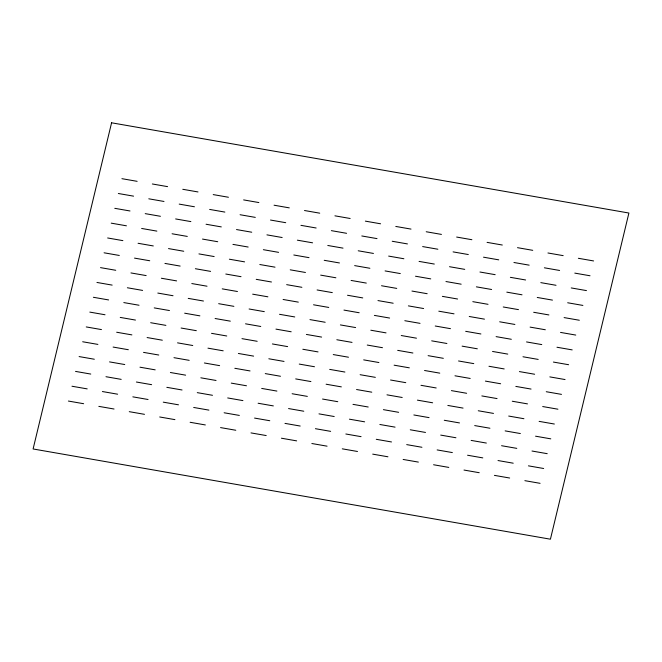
<?xml version="1.0" encoding="UTF-8"?>
<svg xmlns="http://www.w3.org/2000/svg" width="662" height="662" viewBox="0 0 662 662"><rect width="100%" height="100%" fill="white"/><g stroke="black" fill="none" stroke-linecap="round" stroke-linejoin="round"><path stroke-width="0.99" d="M121.916 178.674L137.133 181.33M152.351 183.978L167.569 186.634M182.778 189.291L197.996 191.947M213.214 194.595L228.423 197.251M243.641 199.907L258.859 202.555M274.068 205.212L289.286 207.868M304.503 210.516L319.721 213.172M334.931 215.829L350.148 218.485M365.366 221.133L380.576 223.789M395.793 226.445L411.011 229.093M426.22 231.75L441.438 234.406M456.656 237.054L471.874 239.71M487.083 242.366L502.301 245.023M517.519 247.671L532.728 250.327M547.946 252.983L563.163 255.631M578.373 258.288L593.591 260.944M118.349 193.503L133.567 196.151M148.785 198.807L163.994 201.463M179.212 204.111L194.429 206.767M209.647 209.424L224.857 212.08M240.074 214.728L255.292 217.384M270.501 220.041L285.719 222.689M300.937 225.345L316.146 228.001M331.364 230.649L346.582 233.305M361.8 235.962L377.009 238.618M392.227 241.266L407.444 243.922M422.654 246.578L437.872 249.226M453.089 251.883L468.299 254.539M483.517 257.187L498.734 259.843M513.944 262.5L529.161 265.156M544.379 267.804L559.597 270.46M574.806 273.116L590.024 275.764M114.783 208.323L130 210.979M145.218 213.636L160.427 216.284M175.645 218.94L190.863 221.596M206.072 224.244L221.29 226.9M236.508 229.557L251.725 232.213M266.935 234.861L282.153 237.517M297.37 240.174L312.58 242.822M327.798 245.478L343.015 248.134M358.225 250.782L373.442 253.438M388.66 256.095L403.878 258.751M419.087 261.399L434.305 264.055M449.523 266.712L464.732 269.36M479.95 272.016L495.168 274.672M510.377 277.328L525.595 279.976M540.813 282.633L556.022 285.289M571.24 287.937L586.458 290.593M111.216 223.152L126.434 225.808M141.651 228.456L156.861 231.112M172.079 233.769L187.296 236.417M202.506 239.073L217.724 241.729M232.941 244.377L248.151 247.034M263.368 249.69L278.586 252.346M293.804 254.994L309.013 257.65M324.231 260.307L339.449 262.955M354.658 265.611L369.876 268.267M385.094 270.923L400.303 273.572M415.521 276.228L430.739 278.884M445.956 281.532L461.166 284.188M476.383 286.845L491.601 289.493M506.811 292.149L522.028 294.805M537.246 297.461L552.456 300.109M567.673 302.766L582.891 305.422M107.649 237.972L122.867 240.629M138.077 243.285L153.294 245.941M168.512 248.589L183.73 251.246M198.939 253.902L214.157 256.55M229.375 259.206L244.584 261.862M259.802 264.519L275.02 267.167M290.229 269.823L305.447 272.479M320.665 275.127L335.882 277.783M351.092 280.44L366.309 283.088M381.527 285.744L396.737 288.4M411.954 291.057L427.172 293.705M442.382 296.361L457.599 299.017M472.817 301.665L488.026 304.321M503.244 306.978L518.462 309.626M533.68 312.282L548.889 314.938M564.107 317.595L579.324 320.243M104.083 252.801L119.301 255.458M134.51 258.114L149.728 260.762M164.946 263.418L180.155 266.074M195.373 268.722L210.59 271.379M225.808 274.035L241.018 276.683M256.235 279.339L271.453 281.995M286.663 284.652L301.88 287.3M317.098 289.956L332.307 292.612M347.525 295.26L362.743 297.917M377.961 300.573L393.17 303.221M408.388 305.877L423.606 308.533M438.815 311.19L454.033 313.838M469.25 316.494L484.46 319.15M499.678 321.798L514.895 324.454M530.105 327.111L545.322 329.759M560.54 332.415L575.758 335.071M100.516 267.63L115.734 270.278M130.944 272.934L146.161 275.591M161.379 278.247L176.589 280.895M191.806 283.551L207.024 286.207M222.233 288.855L237.451 291.512M252.669 294.168L267.887 296.816M283.096 299.472L298.314 302.129M313.531 304.785L328.741 307.433M343.959 310.089L359.176 312.745M374.386 315.393L389.604 318.05M404.821 320.706L420.031 323.354M435.248 326.01L450.466 328.666M465.684 331.323L480.893 333.971M496.111 336.627L511.329 339.283M526.538 341.931L541.756 344.588M556.974 347.244L572.183 349.892M96.95 282.451L112.159 285.107M127.377 287.763L142.595 290.411M157.813 293.067L173.022 295.724M188.24 298.38L203.457 301.028M218.667 303.684L233.885 306.341M249.102 308.988L264.312 311.645M279.53 314.301L294.747 316.949M309.965 319.605L325.174 322.262M340.392 324.918L355.61 327.566M370.819 330.222L386.037 332.878M401.255 335.526L416.464 338.183M431.682 340.839L446.9 343.487M462.109 346.143L477.327 348.8M492.545 351.456L507.762 354.104M522.972 356.76L538.189 359.416M553.407 362.064L568.617 364.721M93.383 297.279L108.593 299.936M123.811 302.584L139.028 305.24M154.238 307.896L169.455 310.544M184.673 313.2L199.891 315.857M215.1 318.513L230.318 321.161M245.536 323.817L260.745 326.474M275.963 329.122L291.181 331.778M306.39 334.434L321.608 337.082M336.826 339.738L352.035 342.395M367.253 345.051L382.471 347.699M397.688 350.355L412.898 353.012M428.115 355.66L443.333 358.316M458.543 360.972L473.76 363.62M488.978 366.276L504.187 368.933M519.405 371.589L534.623 374.237M549.841 376.893L565.05 379.549M89.817 312.108L105.026 314.756M120.244 317.412L135.462 320.069M150.671 322.717L165.889 325.373M181.107 328.029L196.316 330.677M211.534 333.334L226.752 335.99M241.969 338.646L257.179 341.294M272.396 343.95L287.614 346.607M302.824 349.255L318.041 351.911M333.259 354.567L348.469 357.215M363.686 359.871L378.904 362.528M394.113 365.184L409.331 367.832M424.549 370.488L439.767 373.145M454.976 375.793L470.194 378.449M485.412 381.105L500.621 383.753M515.839 386.409L531.056 389.066M546.266 391.722L561.484 394.37M86.242 326.929L101.46 329.585M116.677 332.241L131.895 334.889M147.105 337.546L162.322 340.202M177.54 342.85L192.75 345.506M207.967 348.162L223.185 350.81M238.394 353.467L253.612 356.123M268.83 358.779L284.039 361.427M299.257 364.083L314.475 366.74M329.693 369.388L344.902 372.044M360.12 374.7L375.337 377.348M390.547 380.005L405.765 382.661M420.982 385.317L436.192 387.965M451.41 390.621L466.627 393.278M481.845 395.926L497.054 398.582M512.272 401.238L527.49 403.886M542.699 406.542L557.917 409.199M82.676 341.757L97.893 344.406M113.111 347.062L128.32 349.718M143.538 352.374L158.756 355.022M173.974 357.679L189.183 360.335M204.401 362.983L219.618 365.639M234.828 368.295L250.046 370.943M265.263 373.6L280.473 376.256M295.691 378.912L310.908 381.56M326.118 384.217L341.335 386.873M356.553 389.521L371.771 392.177M386.98 394.833L402.198 397.481M417.416 400.138L432.625 402.794M447.843 405.45L463.061 408.098M478.27 410.754L493.488 413.411M508.706 416.059L523.923 418.715M539.133 421.371L554.351 424.028M79.109 356.578L94.327 359.234M109.544 361.891L124.754 364.539M139.972 367.195L155.189 369.851M170.399 372.507L185.617 375.155M200.834 377.812L216.044 380.468M231.261 383.116L246.479 385.772M261.697 388.428L276.906 391.077M292.124 393.733L307.342 396.389M322.551 399.045L337.769 401.693M352.987 404.35L368.196 407.006M383.414 409.654L398.632 412.31M413.849 414.966L429.059 417.623M444.276 420.271L459.494 422.927M474.704 425.583L489.921 428.231M505.139 430.888L520.349 433.544M535.566 436.192L550.784 438.848M75.542 371.407L90.76 374.063M105.978 376.711L121.187 379.367M136.405 382.024L151.623 384.672M166.832 387.328L182.05 389.984M197.268 392.64L212.477 395.288M227.695 397.945L242.913 400.601M258.122 403.249L273.34 405.905M288.558 408.562L303.775 411.218M318.985 413.866L334.202 416.522M349.42 419.178L364.63 421.826M379.847 424.483L395.065 427.139M410.274 429.787L425.492 432.443M440.71 435.099L455.928 437.756M471.137 440.404L486.355 443.06M501.573 445.716L516.782 448.364M532 451.021L547.217 453.677M71.976 386.236L87.194 388.884M102.403 391.54L117.621 394.196M132.839 396.844L148.056 399.5M163.266 402.157L178.483 404.813M193.701 407.461L208.911 410.117M224.128 412.774L239.346 415.422M254.556 418.078L269.773 420.734M284.991 423.382L300.2 426.038M315.418 428.695L330.636 431.351M345.854 433.999L361.063 436.655M376.281 439.311L391.499 441.959M406.708 444.616L421.926 447.272M437.143 449.92L452.353 452.576M467.571 455.233L482.788 457.889M498.006 460.537L513.216 463.193M528.433 465.849L543.651 468.497M68.409 401.056L83.627 403.712M98.837 406.369L114.054 409.017M129.272 411.673L144.482 414.329M159.699 416.977L174.917 419.634M190.126 422.29L205.344 424.946M220.562 427.594L235.78 430.25M250.989 432.907L266.207 435.555M281.424 438.211L296.634 440.867M311.852 443.515L327.069 446.171M342.279 448.828L357.497 451.484M372.714 454.132L387.932 456.788M403.141 459.445L418.359 462.093M433.577 464.749L448.786 467.405M464.004 470.053L479.222 472.709M494.431 475.366L509.649 478.022M524.867 480.67L540.084 483.326M111.58 122.801L33.1 448.968L550.42 539.199L628.9 213.032L111.58 122.801"/></g></svg>
